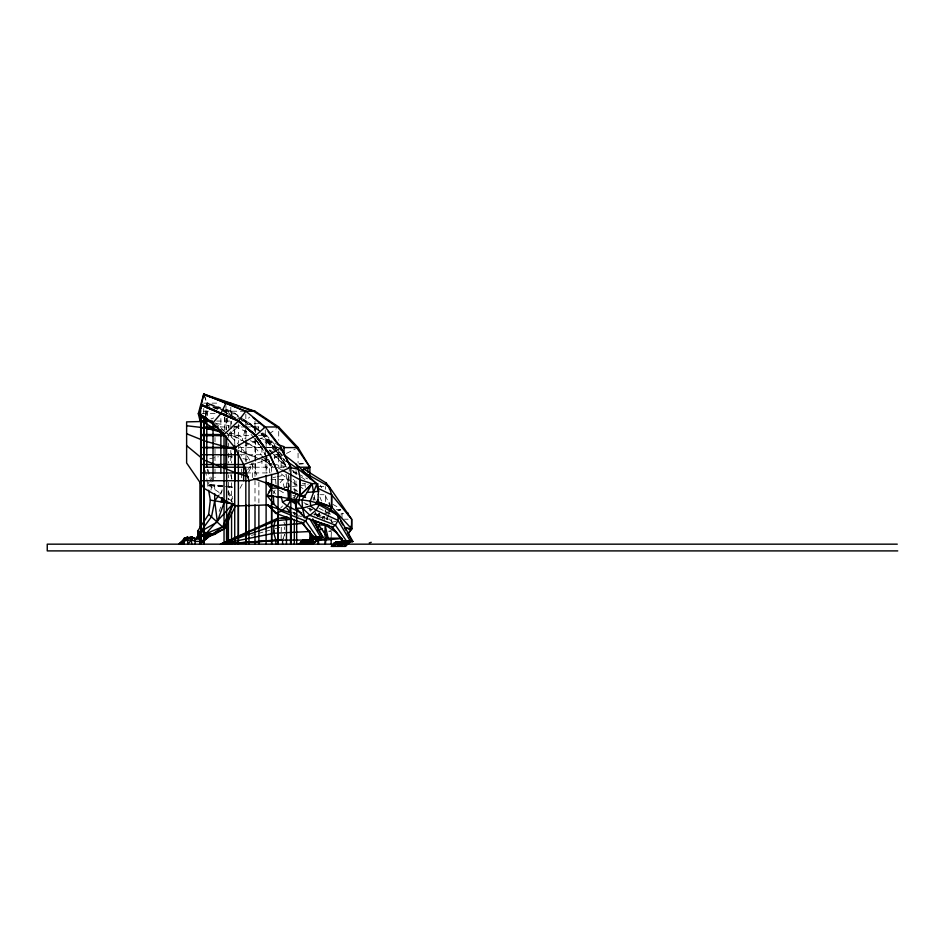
<?xml version="1.0" encoding="UTF-8"?>
<svg xmlns="http://www.w3.org/2000/svg" width="945" height="945" viewBox="0 0 945 945"><rect width="100%" height="100%" fill="white"/><g stroke="black" fill="none" stroke-linecap="round" stroke-linejoin="round"><path stroke-width="0.71" stroke-dasharray="4.72 3.54" d="M295.891 493.987L295.986 479.694L293.139 479.635M296.021 474.484L296.045 470.575M281.149 538.721L281.197 534.646M281.232 532.035L281.291 527.038M324.182 521.049L324.229 516.691L319.634 516.691L319.682 513.856L313.858 514.47M325.222 512.509L325.257 509.768M325.363 501.571L325.446 494.755L320.284 494.696M325.517 489.333L325.553 486.616M318.654 516.608L318.701 513.867M341.96 517.895L342.137 510.654M331.187 536.866L331.352 531.527M331.648 521.9L331.73 519.124M288.213 489.628L289.016 476.611M210.936 490.101L211.963 484.643L207.132 469.63M205.455 415.162L206.069 409.563M204.38 395.896L206.79 403.137L206.542 405.37L226.623 411.205L235.777 418.623M314.012 500.129L314.661 494.625L318.997 494.684M205.597 416.332L206.565 409.185M204.061 394.927L207.38 403.137L207.144 404.897L220.811 409.102M231.36 500.968L232.73 495.463M222.11 489.758L220.941 493.999L221.461 496.597M245.086 430.353L242.074 440.689L229.21 434.015M219.145 511.517L221.059 505.953M254.099 430.329L255.292 426.963L243.432 419.084M327.076 519.36L328.577 515.249M328.092 516.608L329.604 512.485M273.388 493.621L275.137 490.089M240.03 488.329L243.337 482.021M248.629 471.945L253.26 463.121M209.069 482.139L207.652 484.679L208.136 487.478M224.556 413.579L228.725 406.622M324.088 516.537L322.564 519.065L321.005 514.99M219.642 494.247L222.122 490.928M247.696 469.854L252.858 462.92M280.275 482.6L282.661 479.517L284.032 487.088L289.702 486.829L287.859 479.517L289.465 469.275L266.112 440.524L260.879 438.185M310.303 511.21L312.181 509.095M280.618 508.103L282.508 506M317.13 516.691L319.682 513.856L314.165 514.541M241.566 420.383L245.901 421.057L249.539 417.111M228.418 437.417L228.418 434.535L240.077 425.545M269.195 433.909L276.342 428.699M328.636 511.493L326.379 512.757L325.304 510.146M286.465 453.435L295.49 448.887M256.816 440.346L241.589 447.517L241.589 456.022M258.079 439.756L266.821 435.645L277.251 447.316M318.453 516.124L321.099 515.001M210.948 418.954L213.712 417.938M292.726 470.563L294.32 472.925L296.907 471.968M249.634 464.527L252.327 464.527L268.711 459.447M274.18 457.746L282.378 455.207L265.699 436.165L262.202 433.507M251.441 535.402L257.04 533.807M258.446 533.405L264.057 531.811M265.45 531.409L269.656 530.216M275.267 528.621L280.878 527.026M292.985 497.424L295.82 496.633M305.412 504.854L308.105 504.181M324.265 513.856L329.77 512.544M338.038 510.595L340.791 509.934M209.755 458.762L218.319 456.801M273.058 477.603L275.893 476.977M277.31 476.67L285.815 474.792M340.826 514.068L343.626 513.537M337.861 510.324L340.732 509.851M331.459 522.136L335.782 521.51M234.738 443.843L234.738 426.514L240.361 425.734M245.995 424.943L258.647 423.171L258.647 430.176M292.537 486.498L298.207 485.836M299.624 485.671L308.129 484.667M314.272 514.907L319.977 514.304L314.366 514.777M284.055 487.384L289.702 486.829M319.623 517.376L325.387 516.832M299.033 464.007L304.916 463.664L299.116 463.877M203.718 403.137L219.405 403.137M203.718 411.205L210.841 411.205M223.788 411.205L243.704 411.205M202.065 413.579L217.527 413.579M216.665 421.057L233.096 421.057M241.625 421.057L245.901 421.057L266.821 435.645L266.821 445.922M220.197 426.963L231.572 426.963L231.572 440.216M232.966 426.963L244.412 426.963M245.83 426.963L261.73 426.963M227.402 435.645L251.476 435.645M258.446 435.645L266.821 435.645M239.12 447.587L261.115 447.587M266.348 447.587L280.441 447.587M239.794 454.734L265.427 454.734M275.349 454.734L281.043 454.734M246.456 467.22L286.465 467.22L277.594 452.49M245.901 472.925L271.085 472.925M271.002 479.517L288.827 479.54M302.376 483.675L305.4 483.675M222.736 486.498L214.704 486.498L207.652 484.679L205.537 470.208M319.115 486.616L324.265 486.616M336.361 509.615L340.708 509.615M293.021 495.404L295.879 495.416M326.249 519.088L330.36 519.112M344.393 519.195L348.114 519.218M267.459 447.387L274.641 447.587L276.861 451.261M243.361 441.35L254.937 447.351L261.541 447.576L271.628 467.22L271.628 473.032M293.009 513.017L295.454 513.194M223.292 485.517L207.652 484.679L221.969 494.377M222.677 486.214L207.652 484.679L223.847 486.498M225.193 486.651L233.285 487.561M228.288 486.899L232.6 487.49M227.603 486.143L233.344 486.994M216.464 423.514L230.556 425.829M228.383 456.222L232.753 456.955M242.936 458.656L248.759 459.636M229.162 432.881L234.738 434.015L245.192 438.456M269.526 463.298L272.278 463.865M273.66 464.149L286.063 466.712M292.513 512.143L295.289 512.899M222.181 409.516L231.749 412.457L257.04 429.833M232.175 416.757L236.285 418.044M241.778 419.769L245.901 421.057L257.548 429.951M207.38 408.512L207.38 403.137L220.823 407.626M226.198 409.409L231.572 411.205L242.251 418.292M266.112 447.351L266.112 440.524L275.775 443.831M298.844 515.71L301.609 516.679M229.895 415.457L245.901 421.057M213.286 407.779L218.685 409.705M224.083 411.642L231.324 415.977M309.818 508.658L312.452 509.603M207.38 403.137L223.622 409.35M224.981 409.87L231.749 412.457M240.195 451.545L266.112 461.455L272.065 464.668M236.096 449.596L256.567 457.439M262.025 459.53L266.112 461.101L272.632 466.629M206.79 408.512L206.79 403.137L226.623 411.205L228.56 428.298M314.59 513.56L330.762 520.376L332.368 522.691M250.425 440.689L259.58 444.575M294.556 514.553L298.549 516.265M293.245 512.816L299.707 515.651M234.738 426.514L249.35 433.034M303.865 502.728L307.857 504.559M206.79 403.137L226.776 412.599L231.265 416.166M307.137 507.843L312.157 510.253M319.02 508.256L331.943 514.895M293.34 471.331L297.226 473.386M298.514 474.071L307.574 478.879M234.738 436.247L245.842 442.142M247.07 442.792L255.705 447.387M277.157 467.421L281.208 469.606M332.782 504.311L339.822 508.292M293.541 489.002L298.655 491.908M291.662 481.785L281.338 473.988M292.926 482.541L303.061 488.577M279.401 490.337L285.437 493.952M293.033 471.638L300.156 476.374M301.349 477.166L304.916 479.528M269.703 449.796L284.079 459.53M227.934 498.417L232.706 501.653M244.271 421.328L257.371 430.4M262.131 433.696L265.699 436.165L276.814 447.517M231.572 415.505L231.572 411.205L242.121 418.647M243.302 419.474L255.02 427.742M221.709 429.278L223.953 431.026M225.064 431.9C240.845 443.784 252.091 460.735 258.339 479.375M275.928 451.001L266.112 440.524L276.483 448.71M214.999 422.793L228.418 434.535M266.112 440.524L274.688 448.402M278.976 452.348L282.189 455.313M269.301 450.34L286.276 466.287M269.16 450.34L272.219 453.316M273.235 454.309L286.465 467.22M261.068 434.003L274.18 447.576L261.257 433.471M255.292 432.857L255.292 426.963L260.135 432.113M261.103 433.141L274.641 447.587M276.909 452.053L285.733 461.491M255.292 426.963L260.265 432.385M315.807 513.938L317.662 516.112L315.819 513.891M254.937 447.351L261.434 455.077M262.356 456.187L271.628 467.22L261.93 447.587L255.682 439.874M272.455 490.29L276.07 494.802M251.075 434.369L260.666 446.465M255.764 439.567L261.056 446.442M254.666 438.409L260.678 446.43M275.716 450.033L285.697 465.991M228.336 491.494L232.73 498.995M292.926 470.504L294.32 472.925M320.402 485.21L321.619 487.785M325.293 495.487L329.569 504.476M227.769 491.79L232.47 502.386M315.394 512.143L317.047 515.994M319.918 497.07L321.536 500.992M207.782 469.322L214.704 486.498L214.704 492.262M314.236 497.33L315.276 500.047M230.568 474.792L231.974 478.926M283.961 522.065L285.083 525.822M231.572 411.205L232.151 415.327M233.935 428.262L234.738 434.015M326.828 516.691L327.171 519.62M284.327 527.062L284.622 529.554M304.975 483.675L305.318 487.466M275.574 479.517L276.058 484.986M288.449 488.329L287.859 479.517L287.859 489.616M329.262 502.315L329.262 505.008M313.197 497.365L313.197 500.118M309.889 507.878L309.889 510.784M298.065 453.198L298.065 463.015M294.32 480.19L294.32 497.637M294.32 512.178L294.32 515.096M286.465 474.484L286.465 487.549M283.89 458.939L283.89 467.326M281.137 454.592L281.137 467.22M278.716 431.381L278.716 440.216M278.716 448.981L278.716 467.22M274.641 454.592L274.641 458.809M269.514 460.333L269.514 472.925M266.821 456.14L266.821 472.925M266.112 458.349L266.112 474.059M265.273 429.904L265.273 444.634M265.273 448.981L265.273 454.592M265.273 455.998L265.273 467.22M261.93 447.587L261.93 457.404M261.93 458.809L261.93 467.22M258.883 482.198L258.883 502.858M255.528 440.051L255.528 472.925M255.292 438.74L255.292 467.22M254.996 421.234L254.996 431.381M254.996 438.74L254.996 503.52M252.327 464.527L252.327 480.721M246.078 431.381L246.078 441.693M246.078 443.17L246.078 461.609M245.83 414.075L245.83 425.522M245.83 428.428L245.83 438.74M245.901 440.051L245.901 461.727M241.589 468.944L241.589 471.886M241.589 473.362L241.589 477.78M238.364 423.974L238.364 442.981M238.364 444.457L238.364 448.863M231.572 421.234L231.572 424.092M231.572 453.198L231.572 463.015M231.572 474.484L231.572 502.067M230.804 407.177L230.804 415.505M230.804 421.234L230.804 426.963M230.804 431.381L230.804 438.74M230.804 450.387L230.804 454.592M230.804 455.998L230.804 463.015M228.418 443.193L228.418 447.517M228.418 453.187L228.418 463.109M228.418 474.827L228.418 477.78M228.418 482.198L228.418 499.905M226.623 411.205L226.623 416.934M226.623 418.363L226.623 429.904M225.985 405.83L225.985 416.934M225.985 418.363L225.985 429.904M224.745 416.71L224.745 424.872M224.556 417.324L224.556 429.81M220.87 418.564L220.87 426.892M214.999 437.417L214.999 441.752M214.999 448.934L214.999 454.604M214.999 456.022L214.999 461.692M214.999 468.944L214.999 477.78M207.38 411.205L207.38 415.505M206.79 411.205L206.79 415.505M203.718 408.512L203.777 414.075M284.563 534.646L283.075 538.721L284.575 534.634M328.553 531.255L331.435 530.972L328.553 531.255"/><path stroke-width="1.42" d="M201.273 414.831L201.273 544.166L201.273 541.261M203.718 416.934L203.777 544.166L203.718 539.819M245.83 468.673L245.83 544.166L245.901 504.913M271.628 474.484L271.628 544.166L271.628 506.425M202.466 421.659L199.962 420.419L198.308 413.686L203.718 394.1L245.83 411.205L265.273 426.963L281.137 447.587L290.836 467.22L278.066 472.925L269.514 454.734L255.811 435.385L238.506 420.868L201.415 404.566L238.364 421.057L255.717 435.243L269.88 454.521L278.066 472.925L278.066 544.166L278.066 513.631M283.405 454.167L296.092 464.184C301.821 476.292 300.912 490.762 298.502 503.65M303.463 468.803L325.6 482.647L329.179 486.616L331.612 494.826L331.589 507.004L330.1 511.115M348.209 533.535L351.623 528.857L351.67 519.23L329.179 486.616L302.305 471.449M314.106 538.933L317.036 537.173L312.382 538.851L313.067 536.417L309.7 541.296L310.94 536.028L320.532 537.87L315.394 539.004L317.036 537.173L317.201 539.004M296.529 504.323L290.528 500.779L289.135 498.617L289.489 491.258M350.311 541.556L352.91 541.509L338.298 515.557L319.292 504.937L317.827 502.775L318.477 490.987L316.634 483.675L296.092 464.184M335.345 546.375L335.345 542.82L337.625 542.04L342.279 544.627L345.244 544.627L346.059 540.989L343.283 540.883L342.09 543.387L343.543 540.883L351.15 541.296L344.996 546.375L349.662 541.19L345.374 546.375L331.4 546.375L334.27 544.249L334.435 542.82L336.491 542.04L339.55 541.792L341.665 542.879L345.681 541.721L345.22 543.659M307.94 544.296L307.786 541.544L305.164 539.961L302.731 540.741L301.231 544.296L301.349 542.867L307.786 541.544L312.783 542.548L313.598 538.898L317.036 537.173M321.016 537.965L317.201 539.111L312.901 544.296L298.939 544.296L301.963 540.741L304.207 539.961L302.116 540.741L300.734 542.867L300.853 544.296L302.365 540.741L304.668 539.961L302.365 540.741M336.491 542.04L334.577 542.82L334.707 544.249L333.455 544.958L333.325 546.375L334.825 542.82L337.141 542.04L334.955 542.82L331.789 546.375L335.073 544.249L335.203 542.82L340.046 541.792L342.031 542.879L342.409 546.375M335.073 544.249L333.691 546.375L333.821 544.958L335.073 544.249L334.955 542.82L334.955 546.375M205.301 416.568L204.061 427.766L223.622 432.621M196.206 539.028L197.954 535.472L197.67 531.078L208.691 514.375L210.322 500.106L208.621 490.29M309.936 544.296L309.57 540.8L307.397 539.713L307.786 541.544L305.518 544.296L305.164 539.961L302.731 540.741L300.427 544.296L301.963 540.741L302.235 542.17L299.317 544.296L302.613 542.17L302.483 540.741L300.983 542.867L301.231 544.296M275.857 544.166L275.857 540.079L273.826 533.263L274.121 530.747M312.76 541.579C315.063 538.685 307.562 538.615 313.598 538.898L312.901 544.296L312.535 540.8L313.598 538.898L317.201 539.111L313.468 543.257M346.059 540.989L345.374 546.375L344.996 542.879L346.059 540.989L343.283 540.883L345.244 541.721L345.74 540.989M204.829 422.049L205.597 416.332M213.712 534.161L209.684 536.122L206.861 535.957L199.867 544.166L201.072 535.638L222.677 526.778L233.061 503.709L203.966 535.791L212.66 533.984L224.437 528.668L235.659 505.374M309.57 544.296L309.818 542.548M342.279 544.627L342.031 546.375L339.857 541.792L342.031 542.879M297.462 509.166L296.683 513.277L296.683 544.166M196.135 539.028L198.013 535.472L201.072 535.638L199.867 544.166M249.019 544.166L249.019 480.721L243.633 464.527L234.832 447.517L224.036 434.535L200.706 420.419L199.348 413.686L203.777 394.1L254.996 411.205L278.716 426.963L298.065 447.587L309.889 467.22L309.889 478.843M200.352 539.099L200.931 536.795L198.037 535.472L197.67 531.078L214.775 534.327L224.437 528.668L233.061 503.709M221 501.889L222.205 497.696M225.69 524.44L224.437 528.668L208.691 514.375M207.557 536.016L209.684 536.122L199.785 544.166L206.861 535.957C183.413 538.331 213.712 524.971 217.338 521.805L224.119 502.386L231.785 503.52M282.248 470.173L300.073 479.788L312.063 483.675L316.894 483.675L310.173 501.311L310.74 506.189L316.02 510.158L337.932 520.376L350.394 541.19L352.91 541.509M330.088 511.15L331.601 507.004L331.612 494.826L317.166 487.927M316.481 540.079L325.328 540.079L326.249 537.563L325.328 544.166M326.249 537.563L325.328 540.079L342.019 538.461M199.997 537.634L200.765 535.638L197.954 535.472L200.824 536.795L194.93 538.638L191.28 536.914L195.024 538.638L195.107 544.166M197.954 539.099L200.931 536.795L199.785 538.756L201.072 535.638M304.538 495.097L302.069 500.271L302.518 508.209L304.656 517.529L332.333 527.192L343.177 540.741L352.438 541.65L347.323 532.708M342.444 543.387L343.649 540.883L345.681 541.721L345.244 544.627M225.985 403.137L220.87 413.579L213.027 422.793L199.348 413.686M307.538 517.423L305.684 521.038L302.565 523.034L275.881 513.383L268.085 505.091L271.31 508.15M253.839 478.536L304.444 496.905L312.063 483.675L313.504 491.884L318.76 491.246L316.894 483.675M199.785 538.756L200.931 536.795M269.053 491.683L271.05 488.364L270.896 483.934M299.4 493.952L295.159 500.271L295.809 508.209L304.656 517.529L309.96 515.368L316.02 510.158L319.292 504.937L315.996 504.181L302.518 508.209L295.809 508.209L295.856 499.834C311.519 499.704 326.746 504.724 338.298 515.557L337.932 520.376L335.451 525.196L332.333 527.192M305.164 539.961L299.707 544.296L302.872 540.741L303.168 544.296M303.038 542.17L301.668 544.296L301.502 542.867M331.4 546.375L334.577 542.82L332.888 546.375C335.203 540.28 335.168 545.867 340.247 543.623L340.401 546.375M335.345 542.82L332.167 546.375L337.625 542.04L337.991 546.375L340.247 543.623L337.625 546.375M187.523 537.303L184.039 538.544L191.551 536.914L191.599 539.808L184.192 540.8L179.16 544.166L184.157 538.544L187.559 537.303L183.98 538.544L187.677 537.303L195.083 541.402L199.832 541.402L199.785 538.638L194.847 538.638L191.433 536.914M313.267 538.898L309.204 540.8L306.924 539.713L309.204 540.8M348.764 528.881L351.646 528.857L351.67 519.23L331.612 494.826M218.827 495.357L214.704 500.897L211.538 516.667L200.564 531.692L199.549 535.555L206.766 532.897L206.861 535.791M348.232 533.63L351.67 529.07L344.665 527.96M200.706 434.535L224.036 434.535L238.364 421.057L245.83 411.205M345.905 544.308L344.263 546.375L348.421 542.985M202.218 541.095L199.608 544.166L209.53 536.122L214.775 534.327L216.476 532.342M199.525 544.166L201.285 542.123M287.67 517.293L277.476 518.38L275.29 520.813L220.598 544.166L282.579 540.079L282.579 544.166M265.273 426.963L255.528 435.645L234.832 447.517L200.706 447.517M312.535 544.296L318.678 539.205L311.791 544.296M181.735 541.922L178.983 544.166L181.771 541.922L181.983 544.166L187.677 537.303L187.76 544.166L191.599 539.808L191.634 544.166M179.077 544.166L181.853 541.922M298.939 544.296L302.235 542.17M271.156 483.415L271.345 488.624L267.081 495.676L281.397 497.164L282.496 502.043L289.135 498.617L296.305 499.657M315.996 504.181L317.827 502.775L317.827 499.834M311.295 541.095L313.208 539.642L311.177 538.804L310.94 536.028L311.909 536.24M343.767 543.174L345.681 541.721L344.996 542.962L341.299 542.879M212.66 533.984L222.677 526.778M200.706 464.527L243.633 464.527L269.514 454.734L281.137 447.587L281.137 450.387M201.887 535.685L206.766 532.897M207.746 535.366L210.121 534.185M316.941 538.615L319.008 537.611M333.195 544.958L333.325 546.375L333.053 544.958L334.707 544.249M281.137 540.079L220.598 544.166L277.476 518.38M303.499 540.079L275.857 540.079L220.598 544.166L248.972 532.141M207.888 535.39L211.893 533.712L214.775 534.327M317.071 538.638L319.386 537.681L316.61 537.15M268.333 504.866L275.881 513.383L281.185 511.221L287.256 506L290.528 500.779L287.304 500.035M227.757 542.962L220.598 544.166L230.178 540.623M302.105 470.078L309.889 467.22L296.624 447.587L277.275 426.963L253.555 411.205L204.061 394.927L203.718 394.1L245.121 411.205M309.665 531.527L273.826 533.263L220.598 544.166L273.826 525.692L303.936 523.306M317.792 530.452L322.564 528.857M318.04 539.205L321.501 538.071M369.235 542.962L371.243 542.3M220.598 544.166L226.198 542.572M312.712 518.817L323.143 537.362L316.799 537.138M331.27 526.306L342.704 540.871L350.394 541.19M278.066 472.925L249.019 480.721L200.706 480.721M318.052 544.166L318.052 540.079L328.151 538.201L341.452 538.201L341.452 542.973M316.551 538.178L319.386 537.681M281.397 518.38L287.115 517.777M304.03 539.961L307.574 539.713L309.57 540.8M292.607 519.112L275.29 520.813L273.826 525.692L273.826 533.263M281.232 487.655L271.05 488.364M307.066 492.416L313.504 491.884M270.282 506.107L266.112 504.973L234.738 506.012L204.061 488.352L186.626 462.991L186.626 421.872L204.061 421.458L204.061 544.166M224.969 403.137L230.804 403.137M244.767 411.205L254.996 411.205M200.659 421.057L212.471 421.057M203.777 426.963L218.118 426.963M264.092 426.963L278.716 426.963M200.706 427.872L213.027 427.872M201.273 435.645L225.241 435.645M203.777 447.587L236.345 447.587M281.137 447.587L280.441 447.587L290.836 467.22L290.836 544.166L290.836 518.037M283.429 447.587L298.065 447.587M201.273 454.734L238.364 454.734M203.777 467.22L245.83 467.22M298.183 467.22L309.889 467.22M201.273 472.925L246.94 472.925M187.405 537.303L184.121 538.544L184.228 544.166M313.598 538.898L310.822 538.804M307.857 540.079L310.775 540.079M308.826 540.8C303.156 538.095 310.657 542.111 312.535 540.8L313.208 539.642L312.783 542.548M350.5 541.296L351.15 541.296M339.55 541.792L341.665 542.879M300.734 542.867L300.593 544.296M334.506 544.166L47.25 544.166L47.25 550.9L897.75 550.9M345.728 544.166L897.266 544.166M333.455 544.958L333.691 546.375M271.25 503.957L273.826 504.051L281.185 511.221L305.684 521.038L316.599 536.713L323.143 537.362M316.599 536.713L313.421 536.583L302.565 523.034M312.854 538.898L311.07 538.804L309.984 541.296L309.889 531.102M317.378 536.973L322.67 537.492L316.091 525.999M186.626 425.746L204.061 427.766L219.394 430.885M342.704 540.871L345.22 541.19M273.967 496.597L267.081 495.676L273.826 504.051L273.294 496.113M276.731 496.964L280.866 497.519M344.665 527.818L351.67 528.881L331.612 507.004L316.528 501.393L331.589 507.004L331.27 504.323M229.222 502.858L222.488 501.795L221.709 497.897M224.119 502.386L210.322 500.106M296.612 503.236L289.135 498.617L281.397 497.164M288.816 467.291L298.466 469.275L316.634 483.675M234.738 449.466L204.061 440.772L186.626 433.743M248.381 476.776L234.738 472.405L204.061 460.073L186.626 445.65M266.112 504.973L290.564 512.828L290.564 544.166M277.157 444.304L284.067 446.678L284.067 454.687M312.653 520.518L329.273 525.514L318.536 524.841L314.531 523.128M305.542 497.448L266.112 482.399L271.546 489.167M272.148 486.013L266.112 482.399L304.444 496.905M314.26 520.435L325.068 524.841L336.68 532.696M201.273 408.004L201.273 405.216L238.506 420.868L255.528 435.645L269.88 454.521M201.273 405.216L238.364 421.057L255.811 435.385M301.632 513.029L287.256 506L282.496 502.043M191.551 536.914L195.024 538.638M204.97 418.883L199.962 416.32L199.962 420.419M198.308 413.686L206.01 417.891M200.706 416.32L213.027 424.021L224.036 434.535L224.036 544.166M286.477 461.16L298.466 469.275M253.142 417.69L264.576 426.963M238.364 421.057L255.528 435.645L269.514 454.734M213.027 422.793L224.036 434.535M304.656 517.529L296.092 507.961L295.856 499.834L302.518 508.209L309.96 515.368L335.451 525.196L346.366 540.871M286.937 508.327L290.564 512.828L289.891 508.469M301.502 522.16L312.937 536.713M268.108 431.546L276.92 443.004M325.068 544.166L325.068 524.841L328.151 538.201L318.536 524.841L318.536 530.369M329.817 488.53L325.6 482.647L327.856 486.321M274.452 511.221L275.881 513.383M323.958 531.184L328.151 538.201M309.629 518.663L320.627 537.032M336.361 513.56L339.279 518.663M340.743 521.215L342.94 525.054M344.393 527.605L345.858 530.157M313.173 520.896L314.638 523.447M317.296 537.551L318.052 540.079M347.819 512.757L348.433 515.344M350.973 526.105L351.623 528.881M288.532 499.751L287.859 489.616M217.338 521.805L214.704 500.897L214.704 493.703M329.179 486.616L329.498 489.345M288.544 489.805L289.135 498.617M317.638 499.834L317.827 502.775M335.629 546.375L335.51 544.249L334.128 546.375L333.963 544.958L333.963 546.375M335.203 542.82L335.203 544.249M334.435 542.82L334.435 544.249M333.821 544.958L333.821 546.375M333.573 544.958L333.455 546.375M331.14 538.201L331.14 544.166M318.536 538.65L318.536 544.166M317.827 483.675L317.827 489.545M315.406 522.396L315.406 525.349M307.857 467.822L307.857 472.146M302.872 540.741L302.731 542.17M302.483 540.741L302.365 542.17M301.963 540.741L302.116 542.17M301.349 542.867L301.502 544.296M300.073 479.788L300.073 495.286M294.32 499.102L294.32 502.008M294.32 519.455L294.32 544.166M286.465 516.584L286.465 544.166M266.112 475.418L266.112 544.166M258.883 505.811L258.883 544.166M254.996 504.973L254.996 544.166M243.633 464.527L243.633 480.721M238.364 451.804L238.364 544.166L238.364 504.913M234.832 447.517L234.832 480.721M234.738 445.06L234.738 544.166M231.572 512.225L231.572 544.166M228.418 517.612L228.418 544.166M226.623 437.275L226.623 544.166L226.623 522.396M225.985 435.799L225.985 467.22M220.87 429.81L220.87 472.925M213.027 424.021L213.027 480.721M206.79 418.363L206.79 467.22M203.718 487.549L203.777 522.396M201.273 483.108L201.273 526.719M200.659 405.216L200.659 412.185M200.659 413.579L200.706 544.166M199.962 482.198L199.962 527.936M312.063 483.675L300.061 495.44L312.063 483.675M200.824 536.795L198.013 535.472L200.824 536.795M345.244 541.721L343.543 540.883L345.244 541.721M312.783 539.642L311.07 538.804L312.783 539.642"/></g></svg>
